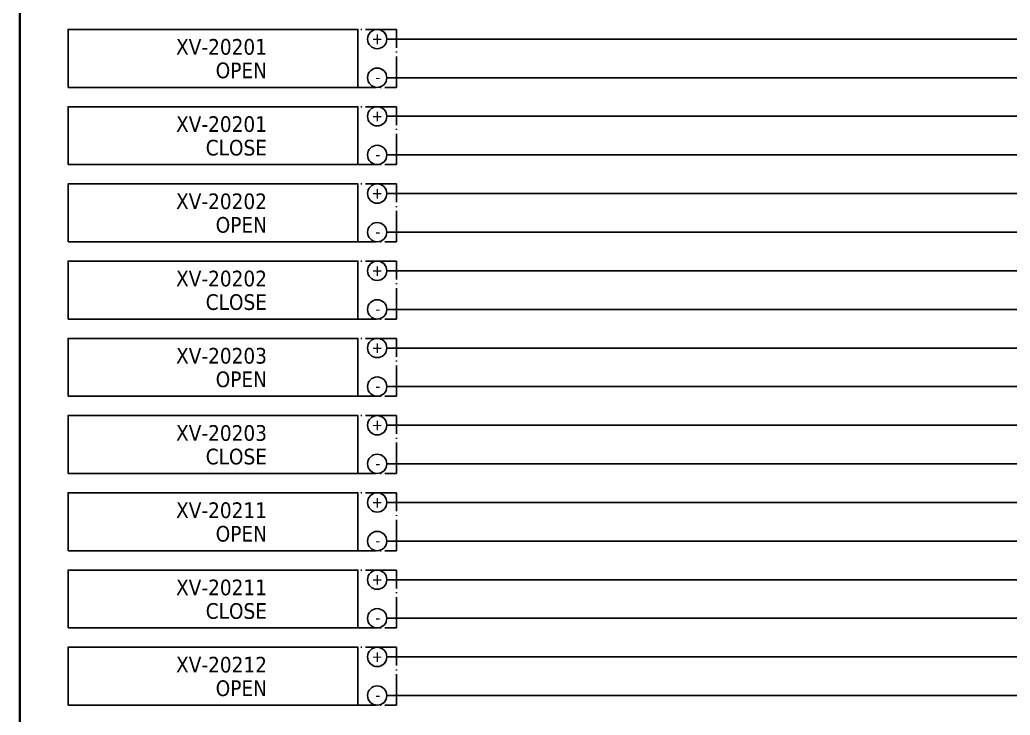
# Model space of a CAD drawing. Header units: millimetres. Extents: x 0 to 1792788, y -13 to 262234.
# Drawn here: x 0 to 102.5, y 151 to 223 of the extents above; entities that cross this region are included whole.
import ezdxf
from ezdxf.enums import TextEntityAlignment as Align

# ---------------------------------------------------------------- set-up
doc = ezdxf.new("R2010")
doc.units = ezdxf.units.MM
doc.linetypes.add('EPL_DASHDOT', pattern=[1, 0.8, -0.1, 0, -0.1])
for name, color, linetype, lineweight in [('EPLAN201', 7, 'Continuous', 35), ('EPLAN302', 5, 'Continuous', 25), ('EPLAN305', 5, 'Continuous', 25), ('EPLAN307', 134, 'EPL_DASHDOT', 25), ('EPLAN311', 7, 'Continuous', 25), ('EPLAN400', 5, 'Continuous', 35), ('EPLAN421', 5, 'Continuous', 35), ('EPLAN440', 73, 'Continuous', 35), ('EPLAN451', 7, 'Continuous', 35), ('EPLAN452', 7, 'Continuous', 35), ('EPLAN453', 7, 'Continuous', 35), ('EPLAN500', 7, 'Continuous', 35), ('EPLAN501', 7, 'Continuous', 35), ('EPLAN502', 7, 'Continuous', 35), ('EPLAN503', 7, 'Continuous', 35), ('EPLAN504', 7, 'Continuous', 35)]:
    doc.layers.add(name, color=color, linetype=linetype, lineweight=lineweight)
doc.styles.add('Tahoma', font='')
doc.styles.get('Tahoma').set_extended_font_data('Tahoma')

# ---------------------------------------------------------------- blocks, each defined once
blk = doc.blocks.new('EPLFRAME')
at = {"layer": 'EPLAN201', "linetype": 'Continuous', "lineweight": 35, "ltscale": 4}
blk.add_lwpolyline([(0, 0), (420, 0), (420, 297), (0, 297)], close=True, dxfattribs=at)
at = {"layer": 'EPLAN451', "color": 7, "style": 'Tahoma'}
for tag, p, height in [('14_10014', (101, 12), 2.26), ('14_10015', (185, 12), 2.26), ('14_10011', (101, 5), 2.26), ('14_10013', (332, 5), 1.63), ('14_10151', (73, 1), 1.63), ('14_10300', (415, 1), 1.63)]:
    blk.add_attdef(tag, p, '', height=height, dxfattribs=at)
blk.add_attdef('4_25020', text='', height=1.63, dxfattribs=at).set_placement((413, 1), align=Align.RIGHT)
at = {"layer": 'EPLAN452', "color": 7, "style": 'Tahoma'}
for tag, p, height in [('4_11041', (1, 17), 2.26), ('4_11071[1]', (1, 13), 1.63), ('4_11074[1]', (21, 13), 1.63), ('4_11070[1]', (41, 13), 1.63), ('4_11024', (73, 13), 1.63), ('4_20132_1001', (374, 13), 1.63), ('4_11011', (231, 12), 2.26), ('4_11030', (301, 12), 2.26), ('4_11071[2]', (1, 9), 1.63), ('4_11074[2]', (21, 9), 1.63), ('4_11070[2]', (41, 9), 1.63), ('4_11022', (73, 9), 1.63), ('4_20134_1001', (374, 9), 1.63), ('4_11071[3]', (1, 5), 1.63), ('4_11074[3]', (21, 5), 1.63), ('4_11070[3]', (41, 5), 1.63), ('4_11080', (73, 5), 1.63), ('4_11059', (301, 5), 1.63)]:
    blk.add_attdef(tag, p, '', height=height, dxfattribs=at)
for tag, height, p in [('4_11040', 2.26, (419, 17)), ('4_11000', 1.63, (419, 5)), ('4_11085', 1.63, (141, 1)), ('4_11086', 1.63, (183, 1))]:
    blk.add_attdef(tag, text='', height=height, dxfattribs=at).set_placement(p, align=Align.RIGHT)
at = {"layer": 'EPLAN453', "color": 7, "style": 'Tahoma'}
for tag, p in [('53_19005_1', (21, 293)), ('53_19005', (63, 293)), ('53_19005_8', (105, 293)), ('53_19005_6', (147, 293)), ('53_19005_7', (189, 293)), ('53_19005_9', (231, 293)), ('53_19005_3', (273, 293)), ('53_19005_2', (315, 293)), ('53_19005_4', (357, 293)), ('53_19005_5', (399, 293))]:
    blk.add_attdef(tag, text='', height=1.35, dxfattribs=at).set_placement(p, align=Align.BOTTOM_CENTER)
blk = doc.blocks.new('EPLSYM_LibrarySPECIAL_Symbol2_Variant0_Placement1')
at = {"layer": 'EPLAN307', "lineweight": 25, "ltscale": 4}
blk.add_lwpolyline([(0, -6), (34, -6), (34, 0), (0, 0)], close=True, dxfattribs=at)
at = {"layer": 'EPLAN400', "color": 5, "style": 'Tahoma'}
blk.add_attdef('88_20010', text='', height=2.2575, dxfattribs=at).set_placement((-1.5, -0.9515), align=Align.TOP_RIGHT)
at = {"layer": 'EPLAN500', "color": 7, "style": 'Tahoma'}
blk.add_attdef('88_20027', text='', height=1.6254, dxfattribs=at).set_placement((-1.5, -4.57508), align=Align.TOP_RIGHT)
at = {"layer": 'EPLAN501', "color": 7, "style": 'Tahoma'}
blk.add_attdef('88_20011', text='', height=1.6254, dxfattribs=at).set_placement((-1.5, -9.97508), align=Align.TOP_RIGHT)
at = {"layer": 'EPLAN502', "color": 7, "style": 'Tahoma'}
blk.add_attdef('88_20025', text='', height=1.6254, dxfattribs=at).set_placement((-1.5, -12.67508), align=Align.TOP_RIGHT)
at = {"layer": 'EPLAN503', "color": 7, "style": 'Tahoma'}
blk.add_attdef('88_20024', text='', height=1.6254, dxfattribs=at).set_placement((-1.5, -15.37508), align=Align.TOP_RIGHT)
at = {"layer": 'EPLAN504', "color": 7, "style": 'Tahoma'}
blk.add_attdef('88_20901[1]', text='', height=1.6254, dxfattribs=at).set_placement((-1.5, -7.27508), align=Align.TOP_RIGHT)
blk = doc.blocks.new('EPLSYM_LibrarySPECIAL_Symbol17_Variant3_Placement1')
at = {"layer": 'EPLAN302', "lineweight": 25, "ltscale": 4}
blk.add_line((4, 0), (1, 0), dxfattribs=at)
blk.add_circle((0, 0), 1, dxfattribs=at)
at = {"layer": 'EPLAN421', "color": 5, "style": 'Tahoma'}
blk.add_attdef('17_20039', text='', height=1.17, dxfattribs=at).set_placement((3, 1), align=Align.BOTTOM_RIGHT)
blk = doc.blocks.new('EPLSYM_LibrarySPECIAL_Symbol0_Variant0_Placement1')
at = {"layer": 'EPLAN305', "lineweight": 25, "ltscale": 4}
blk.add_lwpolyline([(0, -6), (30, -6), (30, 0), (0, 0)], close=True, dxfattribs=at)
at = {"layer": 'EPLAN400', "color": 5, "style": 'Tahoma'}
blk.add_attdef('17_20010', text='', height=2.2575, dxfattribs=at).set_placement((-1.5, -0.9515), align=Align.TOP_RIGHT)
at = {"layer": 'EPLAN440', "color": 73, "style": 'Tahoma'}
blk.add_attdef('17_20300', text='', height=1.6254, dxfattribs=at).set_placement((-1.5, -4.57508), align=Align.TOP_RIGHT)
at = {"layer": 'EPLAN500', "color": 7, "style": 'Tahoma'}
blk.add_attdef('17_20027', text='', height=1.6254, dxfattribs=at).set_placement((-1.5, -7.27508), align=Align.TOP_RIGHT)
at = {"layer": 'EPLAN501', "color": 7, "style": 'Tahoma'}
blk.add_attdef('17_20011', text='', height=1.6254, dxfattribs=at).set_placement((-1.5, -12.83762), align=Align.TOP_RIGHT)
at = {"layer": 'EPLAN502', "color": 7, "style": 'Tahoma'}
blk.add_attdef('17_20025', text='', height=1.6254, dxfattribs=at).set_placement((-1.5, -15.37508), align=Align.TOP_RIGHT)
at = {"layer": 'EPLAN503', "color": 7, "style": 'Tahoma'}
blk.add_attdef('17_20024', text='', height=1.6254, dxfattribs=at).set_placement((-1.5, -18.07508), align=Align.TOP_RIGHT)
at = {"layer": 'EPLAN504', "color": 7, "style": 'Tahoma'}
blk.add_attdef('17_20901[1]', text='', height=1.6254, dxfattribs=at).set_placement((-1.5, -9.97508), align=Align.TOP_RIGHT)
blk = doc.blocks.new('EPLSYM_LibrarySPECIAL_Symbol0_Variant0_Placement1_1')
at = {"layer": 'EPLAN305', "lineweight": 25, "ltscale": 4}
blk.add_lwpolyline([(0, -6), (30, -6), (30, 0), (0, 0)], close=True, dxfattribs=at)
at = {"layer": 'EPLAN400', "color": 5, "style": 'Tahoma'}
blk.add_attdef('17_20010', text='', height=2.2575, dxfattribs=at).set_placement((-1.5, -0.9515), align=Align.TOP_RIGHT)
at = {"layer": 'EPLAN440', "color": 73, "style": 'Tahoma'}
blk.add_attdef('17_20300', text='', height=1.6254, dxfattribs=at).set_placement((-1.5, -4.57508), align=Align.TOP_RIGHT)
at = {"layer": 'EPLAN500', "color": 7, "style": 'Tahoma'}
blk.add_attdef('17_20027', text='', height=1.6254, dxfattribs=at).set_placement((-1.5, -7.27508), align=Align.TOP_RIGHT)
at = {"layer": 'EPLAN501', "color": 7, "style": 'Tahoma'}
blk.add_attdef('17_20011', text='', height=1.6254, dxfattribs=at).set_placement((-1.5, -12.83762), align=Align.TOP_RIGHT)
at = {"layer": 'EPLAN502', "color": 7, "style": 'Tahoma'}
blk.add_attdef('17_20025', text='', height=1.6254, dxfattribs=at).set_placement((-1.5, -15.37508), align=Align.TOP_RIGHT)
at = {"layer": 'EPLAN503', "color": 7, "style": 'Tahoma'}
blk.add_attdef('17_20024', text='', height=1.6254, dxfattribs=at).set_placement((-1.5, -18.07508), align=Align.TOP_RIGHT)
at = {"layer": 'EPLAN504', "color": 7, "style": 'Tahoma'}
blk.add_attdef('17_20901[1]', text='', height=1.6254, dxfattribs=at).set_placement((-1.5, -9.97508), align=Align.TOP_RIGHT)
blk = doc.blocks.new('EPLSYM_LibrarySPECIAL_Symbol2_Variant0_Placement1_1')
at = {"layer": 'EPLAN307', "lineweight": 25, "ltscale": 4}
blk.add_lwpolyline([(0, -6), (34, -6), (34, 0), (0, 0)], close=True, dxfattribs=at)
at = {"layer": 'EPLAN400', "color": 5, "style": 'Tahoma'}
blk.add_attdef('88_20010', text='', height=2.2575, dxfattribs=at).set_placement((-1.5, -0.9515), align=Align.TOP_RIGHT)
at = {"layer": 'EPLAN500', "color": 7, "style": 'Tahoma'}
blk.add_attdef('88_20027', text='', height=1.6254, dxfattribs=at).set_placement((-1.5, -4.57508), align=Align.TOP_RIGHT)
at = {"layer": 'EPLAN501', "color": 7, "style": 'Tahoma'}
blk.add_attdef('88_20011', text='', height=1.6254, dxfattribs=at).set_placement((-1.5, -9.97508), align=Align.TOP_RIGHT)
at = {"layer": 'EPLAN502', "color": 7, "style": 'Tahoma'}
blk.add_attdef('88_20025', text='', height=1.6254, dxfattribs=at).set_placement((-1.5, -12.67508), align=Align.TOP_RIGHT)
at = {"layer": 'EPLAN503', "color": 7, "style": 'Tahoma'}
blk.add_attdef('88_20024', text='', height=1.6254, dxfattribs=at).set_placement((-1.5, -15.37508), align=Align.TOP_RIGHT)
at = {"layer": 'EPLAN504', "color": 7, "style": 'Tahoma'}
blk.add_attdef('88_20901[1]', text='', height=1.6254, dxfattribs=at).set_placement((-1.5, -7.27508), align=Align.TOP_RIGHT)
blk = doc.blocks.new('EPLSYM_LibrarySPECIAL_Symbol0_Variant0_Placement1_14')
at = {"layer": 'EPLAN305', "lineweight": 25, "ltscale": 4}
blk.add_lwpolyline([(0, -6), (30, -6), (30, 0), (0, 0)], close=True, dxfattribs=at)
at = {"layer": 'EPLAN400', "color": 5, "style": 'Tahoma'}
blk.add_attdef('17_20010', text='', height=2.2575, dxfattribs=at).set_placement((-1.5, -0.9515), align=Align.TOP_RIGHT)
at = {"layer": 'EPLAN440', "color": 73, "style": 'Tahoma'}
blk.add_attdef('17_20300', text='', height=1.6254, dxfattribs=at).set_placement((-1.5, -4.57508), align=Align.TOP_RIGHT)
at = {"layer": 'EPLAN500', "color": 7, "style": 'Tahoma'}
blk.add_attdef('17_20027', text='', height=1.6254, dxfattribs=at).set_placement((-1.5, -7.27508), align=Align.TOP_RIGHT)
at = {"layer": 'EPLAN501', "color": 7, "style": 'Tahoma'}
blk.add_attdef('17_20011', text='', height=1.6254, dxfattribs=at).set_placement((-1.5, -12.83762), align=Align.TOP_RIGHT)
at = {"layer": 'EPLAN502', "color": 7, "style": 'Tahoma'}
blk.add_attdef('17_20025', text='', height=1.6254, dxfattribs=at).set_placement((-1.5, -15.37508), align=Align.TOP_RIGHT)
at = {"layer": 'EPLAN503', "color": 7, "style": 'Tahoma'}
blk.add_attdef('17_20024', text='', height=1.6254, dxfattribs=at).set_placement((-1.5, -18.07508), align=Align.TOP_RIGHT)
at = {"layer": 'EPLAN504', "color": 7, "style": 'Tahoma'}
blk.add_attdef('17_20901[1]', text='', height=1.6254, dxfattribs=at).set_placement((-1.5, -9.97508), align=Align.TOP_RIGHT)
blk = doc.blocks.new('EPLSYM_LibrarySPECIAL_Symbol2_Variant0_Placement1_14')
at = {"layer": 'EPLAN307', "lineweight": 25, "ltscale": 4}
blk.add_lwpolyline([(0, -6), (34, -6), (34, 0), (0, 0)], close=True, dxfattribs=at)
at = {"layer": 'EPLAN400', "color": 5, "style": 'Tahoma'}
blk.add_attdef('88_20010', text='', height=2.2575, dxfattribs=at).set_placement((-1.5, -0.9515), align=Align.TOP_RIGHT)
at = {"layer": 'EPLAN500', "color": 7, "style": 'Tahoma'}
blk.add_attdef('88_20027', text='', height=1.6254, dxfattribs=at).set_placement((-1.5, -4.57508), align=Align.TOP_RIGHT)
at = {"layer": 'EPLAN501', "color": 7, "style": 'Tahoma'}
blk.add_attdef('88_20011', text='', height=1.6254, dxfattribs=at).set_placement((-1.5, -9.97508), align=Align.TOP_RIGHT)
at = {"layer": 'EPLAN502', "color": 7, "style": 'Tahoma'}
blk.add_attdef('88_20025', text='', height=1.6254, dxfattribs=at).set_placement((-1.5, -12.67508), align=Align.TOP_RIGHT)
at = {"layer": 'EPLAN503', "color": 7, "style": 'Tahoma'}
blk.add_attdef('88_20024', text='', height=1.6254, dxfattribs=at).set_placement((-1.5, -15.37508), align=Align.TOP_RIGHT)
at = {"layer": 'EPLAN504', "color": 7, "style": 'Tahoma'}
blk.add_attdef('88_20901[1]', text='', height=1.6254, dxfattribs=at).set_placement((-1.5, -7.27508), align=Align.TOP_RIGHT)
blk = doc.blocks.new('EPLSYM_LibrarySPECIAL_Symbol0_Variant0_Placement1_15')
at = {"layer": 'EPLAN305', "lineweight": 25, "ltscale": 4}
blk.add_lwpolyline([(0, -6), (30, -6), (30, 0), (0, 0)], close=True, dxfattribs=at)
at = {"layer": 'EPLAN400', "color": 5, "style": 'Tahoma'}
blk.add_attdef('17_20010', text='', height=2.2575, dxfattribs=at).set_placement((-1.5, -0.9515), align=Align.TOP_RIGHT)
at = {"layer": 'EPLAN440', "color": 73, "style": 'Tahoma'}
blk.add_attdef('17_20300', text='', height=1.6254, dxfattribs=at).set_placement((-1.5, -4.57508), align=Align.TOP_RIGHT)
at = {"layer": 'EPLAN500', "color": 7, "style": 'Tahoma'}
blk.add_attdef('17_20027', text='', height=1.6254, dxfattribs=at).set_placement((-1.5, -7.27508), align=Align.TOP_RIGHT)
at = {"layer": 'EPLAN501', "color": 7, "style": 'Tahoma'}
blk.add_attdef('17_20011', text='', height=1.6254, dxfattribs=at).set_placement((-1.5, -12.83762), align=Align.TOP_RIGHT)
at = {"layer": 'EPLAN502', "color": 7, "style": 'Tahoma'}
blk.add_attdef('17_20025', text='', height=1.6254, dxfattribs=at).set_placement((-1.5, -15.37508), align=Align.TOP_RIGHT)
at = {"layer": 'EPLAN503', "color": 7, "style": 'Tahoma'}
blk.add_attdef('17_20024', text='', height=1.6254, dxfattribs=at).set_placement((-1.5, -18.07508), align=Align.TOP_RIGHT)
at = {"layer": 'EPLAN504', "color": 7, "style": 'Tahoma'}
blk.add_attdef('17_20901[1]', text='', height=1.6254, dxfattribs=at).set_placement((-1.5, -9.97508), align=Align.TOP_RIGHT)
blk = doc.blocks.new('EPLSYM_LibrarySPECIAL_Symbol2_Variant0_Placement1_15')
at = {"layer": 'EPLAN307', "lineweight": 25, "ltscale": 4}
blk.add_lwpolyline([(0, -6), (34, -6), (34, 0), (0, 0)], close=True, dxfattribs=at)
at = {"layer": 'EPLAN400', "color": 5, "style": 'Tahoma'}
blk.add_attdef('88_20010', text='', height=2.2575, dxfattribs=at).set_placement((-1.5, -0.9515), align=Align.TOP_RIGHT)
at = {"layer": 'EPLAN500', "color": 7, "style": 'Tahoma'}
blk.add_attdef('88_20027', text='', height=1.6254, dxfattribs=at).set_placement((-1.5, -4.57508), align=Align.TOP_RIGHT)
at = {"layer": 'EPLAN501', "color": 7, "style": 'Tahoma'}
blk.add_attdef('88_20011', text='', height=1.6254, dxfattribs=at).set_placement((-1.5, -9.97508), align=Align.TOP_RIGHT)
at = {"layer": 'EPLAN502', "color": 7, "style": 'Tahoma'}
blk.add_attdef('88_20025', text='', height=1.6254, dxfattribs=at).set_placement((-1.5, -12.67508), align=Align.TOP_RIGHT)
at = {"layer": 'EPLAN503', "color": 7, "style": 'Tahoma'}
blk.add_attdef('88_20024', text='', height=1.6254, dxfattribs=at).set_placement((-1.5, -15.37508), align=Align.TOP_RIGHT)
at = {"layer": 'EPLAN504', "color": 7, "style": 'Tahoma'}
blk.add_attdef('88_20901[1]', text='', height=1.6254, dxfattribs=at).set_placement((-1.5, -7.27508), align=Align.TOP_RIGHT)
blk = doc.blocks.new('EPLSYM_LibrarySPECIAL_Symbol0_Variant0_Placement1_16')
at = {"layer": 'EPLAN305', "lineweight": 25, "ltscale": 4}
blk.add_lwpolyline([(0, -6), (30, -6), (30, 0), (0, 0)], close=True, dxfattribs=at)
at = {"layer": 'EPLAN400', "color": 5, "style": 'Tahoma'}
blk.add_attdef('17_20010', text='', height=2.2575, dxfattribs=at).set_placement((-1.5, -0.9515), align=Align.TOP_RIGHT)
at = {"layer": 'EPLAN440', "color": 73, "style": 'Tahoma'}
blk.add_attdef('17_20300', text='', height=1.6254, dxfattribs=at).set_placement((-1.5, -4.57508), align=Align.TOP_RIGHT)
at = {"layer": 'EPLAN500', "color": 7, "style": 'Tahoma'}
blk.add_attdef('17_20027', text='', height=1.6254, dxfattribs=at).set_placement((-1.5, -7.27508), align=Align.TOP_RIGHT)
at = {"layer": 'EPLAN501', "color": 7, "style": 'Tahoma'}
blk.add_attdef('17_20011', text='', height=1.6254, dxfattribs=at).set_placement((-1.5, -12.83762), align=Align.TOP_RIGHT)
at = {"layer": 'EPLAN502', "color": 7, "style": 'Tahoma'}
blk.add_attdef('17_20025', text='', height=1.6254, dxfattribs=at).set_placement((-1.5, -15.37508), align=Align.TOP_RIGHT)
at = {"layer": 'EPLAN503', "color": 7, "style": 'Tahoma'}
blk.add_attdef('17_20024', text='', height=1.6254, dxfattribs=at).set_placement((-1.5, -18.07508), align=Align.TOP_RIGHT)
at = {"layer": 'EPLAN504', "color": 7, "style": 'Tahoma'}
blk.add_attdef('17_20901[1]', text='', height=1.6254, dxfattribs=at).set_placement((-1.5, -9.97508), align=Align.TOP_RIGHT)
blk = doc.blocks.new('EPLSYM_LibrarySPECIAL_Symbol2_Variant0_Placement1_16')
at = {"layer": 'EPLAN307', "lineweight": 25, "ltscale": 4}
blk.add_lwpolyline([(0, -6), (34, -6), (34, 0), (0, 0)], close=True, dxfattribs=at)
at = {"layer": 'EPLAN400', "color": 5, "style": 'Tahoma'}
blk.add_attdef('88_20010', text='', height=2.2575, dxfattribs=at).set_placement((-1.5, -0.9515), align=Align.TOP_RIGHT)
at = {"layer": 'EPLAN500', "color": 7, "style": 'Tahoma'}
blk.add_attdef('88_20027', text='', height=1.6254, dxfattribs=at).set_placement((-1.5, -4.57508), align=Align.TOP_RIGHT)
at = {"layer": 'EPLAN501', "color": 7, "style": 'Tahoma'}
blk.add_attdef('88_20011', text='', height=1.6254, dxfattribs=at).set_placement((-1.5, -9.97508), align=Align.TOP_RIGHT)
at = {"layer": 'EPLAN502', "color": 7, "style": 'Tahoma'}
blk.add_attdef('88_20025', text='', height=1.6254, dxfattribs=at).set_placement((-1.5, -12.67508), align=Align.TOP_RIGHT)
at = {"layer": 'EPLAN503', "color": 7, "style": 'Tahoma'}
blk.add_attdef('88_20024', text='', height=1.6254, dxfattribs=at).set_placement((-1.5, -15.37508), align=Align.TOP_RIGHT)
at = {"layer": 'EPLAN504', "color": 7, "style": 'Tahoma'}
blk.add_attdef('88_20901[1]', text='', height=1.6254, dxfattribs=at).set_placement((-1.5, -7.27508), align=Align.TOP_RIGHT)
blk = doc.blocks.new('EPLSYM_LibrarySPECIAL_Symbol0_Variant0_Placement1_17')
at = {"layer": 'EPLAN305', "lineweight": 25, "ltscale": 4}
blk.add_lwpolyline([(0, -6), (30, -6), (30, 0), (0, 0)], close=True, dxfattribs=at)
at = {"layer": 'EPLAN400', "color": 5, "style": 'Tahoma'}
blk.add_attdef('17_20010', text='', height=2.2575, dxfattribs=at).set_placement((-1.5, -0.9515), align=Align.TOP_RIGHT)
at = {"layer": 'EPLAN440', "color": 73, "style": 'Tahoma'}
blk.add_attdef('17_20300', text='', height=1.6254, dxfattribs=at).set_placement((-1.5, -4.57508), align=Align.TOP_RIGHT)
at = {"layer": 'EPLAN500', "color": 7, "style": 'Tahoma'}
blk.add_attdef('17_20027', text='', height=1.6254, dxfattribs=at).set_placement((-1.5, -7.27508), align=Align.TOP_RIGHT)
at = {"layer": 'EPLAN501', "color": 7, "style": 'Tahoma'}
blk.add_attdef('17_20011', text='', height=1.6254, dxfattribs=at).set_placement((-1.5, -12.83762), align=Align.TOP_RIGHT)
at = {"layer": 'EPLAN502', "color": 7, "style": 'Tahoma'}
blk.add_attdef('17_20025', text='', height=1.6254, dxfattribs=at).set_placement((-1.5, -15.37508), align=Align.TOP_RIGHT)
at = {"layer": 'EPLAN503', "color": 7, "style": 'Tahoma'}
blk.add_attdef('17_20024', text='', height=1.6254, dxfattribs=at).set_placement((-1.5, -18.07508), align=Align.TOP_RIGHT)
at = {"layer": 'EPLAN504', "color": 7, "style": 'Tahoma'}
blk.add_attdef('17_20901[1]', text='', height=1.6254, dxfattribs=at).set_placement((-1.5, -9.97508), align=Align.TOP_RIGHT)
blk = doc.blocks.new('EPLSYM_LibrarySPECIAL_Symbol2_Variant0_Placement1_17')
at = {"layer": 'EPLAN307', "lineweight": 25, "ltscale": 4}
blk.add_lwpolyline([(0, -6), (34, -6), (34, 0), (0, 0)], close=True, dxfattribs=at)
at = {"layer": 'EPLAN400', "color": 5, "style": 'Tahoma'}
blk.add_attdef('88_20010', text='', height=2.2575, dxfattribs=at).set_placement((-1.5, -0.9515), align=Align.TOP_RIGHT)
at = {"layer": 'EPLAN500', "color": 7, "style": 'Tahoma'}
blk.add_attdef('88_20027', text='', height=1.6254, dxfattribs=at).set_placement((-1.5, -4.57508), align=Align.TOP_RIGHT)
at = {"layer": 'EPLAN501', "color": 7, "style": 'Tahoma'}
blk.add_attdef('88_20011', text='', height=1.6254, dxfattribs=at).set_placement((-1.5, -9.97508), align=Align.TOP_RIGHT)
at = {"layer": 'EPLAN502', "color": 7, "style": 'Tahoma'}
blk.add_attdef('88_20025', text='', height=1.6254, dxfattribs=at).set_placement((-1.5, -12.67508), align=Align.TOP_RIGHT)
at = {"layer": 'EPLAN503', "color": 7, "style": 'Tahoma'}
blk.add_attdef('88_20024', text='', height=1.6254, dxfattribs=at).set_placement((-1.5, -15.37508), align=Align.TOP_RIGHT)
at = {"layer": 'EPLAN504', "color": 7, "style": 'Tahoma'}
blk.add_attdef('88_20901[1]', text='', height=1.6254, dxfattribs=at).set_placement((-1.5, -7.27508), align=Align.TOP_RIGHT)
blk = doc.blocks.new('EPLSYM_LibrarySPECIAL_Symbol0_Variant0_Placement1_18')
at = {"layer": 'EPLAN305', "lineweight": 25, "ltscale": 4}
blk.add_lwpolyline([(0, -6), (30, -6), (30, 0), (0, 0)], close=True, dxfattribs=at)
at = {"layer": 'EPLAN400', "color": 5, "style": 'Tahoma'}
blk.add_attdef('17_20010', text='', height=2.2575, dxfattribs=at).set_placement((-1.5, -0.9515), align=Align.TOP_RIGHT)
at = {"layer": 'EPLAN440', "color": 73, "style": 'Tahoma'}
blk.add_attdef('17_20300', text='', height=1.6254, dxfattribs=at).set_placement((-1.5, -4.57508), align=Align.TOP_RIGHT)
at = {"layer": 'EPLAN500', "color": 7, "style": 'Tahoma'}
blk.add_attdef('17_20027', text='', height=1.6254, dxfattribs=at).set_placement((-1.5, -7.27508), align=Align.TOP_RIGHT)
at = {"layer": 'EPLAN501', "color": 7, "style": 'Tahoma'}
blk.add_attdef('17_20011', text='', height=1.6254, dxfattribs=at).set_placement((-1.5, -12.83762), align=Align.TOP_RIGHT)
at = {"layer": 'EPLAN502', "color": 7, "style": 'Tahoma'}
blk.add_attdef('17_20025', text='', height=1.6254, dxfattribs=at).set_placement((-1.5, -15.37508), align=Align.TOP_RIGHT)
at = {"layer": 'EPLAN503', "color": 7, "style": 'Tahoma'}
blk.add_attdef('17_20024', text='', height=1.6254, dxfattribs=at).set_placement((-1.5, -18.07508), align=Align.TOP_RIGHT)
at = {"layer": 'EPLAN504', "color": 7, "style": 'Tahoma'}
blk.add_attdef('17_20901[1]', text='', height=1.6254, dxfattribs=at).set_placement((-1.5, -9.97508), align=Align.TOP_RIGHT)
blk = doc.blocks.new('EPLSYM_LibrarySPECIAL_Symbol2_Variant0_Placement1_18')
at = {"layer": 'EPLAN307', "lineweight": 25, "ltscale": 4}
blk.add_lwpolyline([(0, -6), (34, -6), (34, 0), (0, 0)], close=True, dxfattribs=at)
at = {"layer": 'EPLAN400', "color": 5, "style": 'Tahoma'}
blk.add_attdef('88_20010', text='', height=2.2575, dxfattribs=at).set_placement((-1.5, -0.9515), align=Align.TOP_RIGHT)
at = {"layer": 'EPLAN500', "color": 7, "style": 'Tahoma'}
blk.add_attdef('88_20027', text='', height=1.6254, dxfattribs=at).set_placement((-1.5, -4.57508), align=Align.TOP_RIGHT)
at = {"layer": 'EPLAN501', "color": 7, "style": 'Tahoma'}
blk.add_attdef('88_20011', text='', height=1.6254, dxfattribs=at).set_placement((-1.5, -9.97508), align=Align.TOP_RIGHT)
at = {"layer": 'EPLAN502', "color": 7, "style": 'Tahoma'}
blk.add_attdef('88_20025', text='', height=1.6254, dxfattribs=at).set_placement((-1.5, -12.67508), align=Align.TOP_RIGHT)
at = {"layer": 'EPLAN503', "color": 7, "style": 'Tahoma'}
blk.add_attdef('88_20024', text='', height=1.6254, dxfattribs=at).set_placement((-1.5, -15.37508), align=Align.TOP_RIGHT)
at = {"layer": 'EPLAN504', "color": 7, "style": 'Tahoma'}
blk.add_attdef('88_20901[1]', text='', height=1.6254, dxfattribs=at).set_placement((-1.5, -7.27508), align=Align.TOP_RIGHT)
blk = doc.blocks.new('EPLSYM_LibrarySPECIAL_Symbol0_Variant0_Placement1_19')
at = {"layer": 'EPLAN305', "lineweight": 25, "ltscale": 4}
blk.add_lwpolyline([(0, -6), (30, -6), (30, 0), (0, 0)], close=True, dxfattribs=at)
at = {"layer": 'EPLAN400', "color": 5, "style": 'Tahoma'}
blk.add_attdef('17_20010', text='', height=2.2575, dxfattribs=at).set_placement((-1.5, -0.9515), align=Align.TOP_RIGHT)
at = {"layer": 'EPLAN440', "color": 73, "style": 'Tahoma'}
blk.add_attdef('17_20300', text='', height=1.6254, dxfattribs=at).set_placement((-1.5, -4.57508), align=Align.TOP_RIGHT)
at = {"layer": 'EPLAN500', "color": 7, "style": 'Tahoma'}
blk.add_attdef('17_20027', text='', height=1.6254, dxfattribs=at).set_placement((-1.5, -7.27508), align=Align.TOP_RIGHT)
at = {"layer": 'EPLAN501', "color": 7, "style": 'Tahoma'}
blk.add_attdef('17_20011', text='', height=1.6254, dxfattribs=at).set_placement((-1.5, -12.83762), align=Align.TOP_RIGHT)
at = {"layer": 'EPLAN502', "color": 7, "style": 'Tahoma'}
blk.add_attdef('17_20025', text='', height=1.6254, dxfattribs=at).set_placement((-1.5, -15.37508), align=Align.TOP_RIGHT)
at = {"layer": 'EPLAN503', "color": 7, "style": 'Tahoma'}
blk.add_attdef('17_20024', text='', height=1.6254, dxfattribs=at).set_placement((-1.5, -18.07508), align=Align.TOP_RIGHT)
at = {"layer": 'EPLAN504', "color": 7, "style": 'Tahoma'}
blk.add_attdef('17_20901[1]', text='', height=1.6254, dxfattribs=at).set_placement((-1.5, -9.97508), align=Align.TOP_RIGHT)
blk = doc.blocks.new('EPLSYM_LibrarySPECIAL_Symbol2_Variant0_Placement1_19')
at = {"layer": 'EPLAN307', "lineweight": 25, "ltscale": 4}
blk.add_lwpolyline([(0, -6), (34, -6), (34, 0), (0, 0)], close=True, dxfattribs=at)
at = {"layer": 'EPLAN400', "color": 5, "style": 'Tahoma'}
blk.add_attdef('88_20010', text='', height=2.2575, dxfattribs=at).set_placement((-1.5, -0.9515), align=Align.TOP_RIGHT)
at = {"layer": 'EPLAN500', "color": 7, "style": 'Tahoma'}
blk.add_attdef('88_20027', text='', height=1.6254, dxfattribs=at).set_placement((-1.5, -4.57508), align=Align.TOP_RIGHT)
at = {"layer": 'EPLAN501', "color": 7, "style": 'Tahoma'}
blk.add_attdef('88_20011', text='', height=1.6254, dxfattribs=at).set_placement((-1.5, -9.97508), align=Align.TOP_RIGHT)
at = {"layer": 'EPLAN502', "color": 7, "style": 'Tahoma'}
blk.add_attdef('88_20025', text='', height=1.6254, dxfattribs=at).set_placement((-1.5, -12.67508), align=Align.TOP_RIGHT)
at = {"layer": 'EPLAN503', "color": 7, "style": 'Tahoma'}
blk.add_attdef('88_20024', text='', height=1.6254, dxfattribs=at).set_placement((-1.5, -15.37508), align=Align.TOP_RIGHT)
at = {"layer": 'EPLAN504', "color": 7, "style": 'Tahoma'}
blk.add_attdef('88_20901[1]', text='', height=1.6254, dxfattribs=at).set_placement((-1.5, -7.27508), align=Align.TOP_RIGHT)
blk = doc.blocks.new('EPLSYM_LibrarySPECIAL_Symbol0_Variant0_Placement1_20')
at = {"layer": 'EPLAN305', "lineweight": 25, "ltscale": 4}
blk.add_lwpolyline([(0, -6), (30, -6), (30, 0), (0, 0)], close=True, dxfattribs=at)
at = {"layer": 'EPLAN400', "color": 5, "style": 'Tahoma'}
blk.add_attdef('17_20010', text='', height=2.2575, dxfattribs=at).set_placement((-1.5, -0.9515), align=Align.TOP_RIGHT)
at = {"layer": 'EPLAN440', "color": 73, "style": 'Tahoma'}
blk.add_attdef('17_20300', text='', height=1.6254, dxfattribs=at).set_placement((-1.5, -4.57508), align=Align.TOP_RIGHT)
at = {"layer": 'EPLAN500', "color": 7, "style": 'Tahoma'}
blk.add_attdef('17_20027', text='', height=1.6254, dxfattribs=at).set_placement((-1.5, -7.27508), align=Align.TOP_RIGHT)
at = {"layer": 'EPLAN501', "color": 7, "style": 'Tahoma'}
blk.add_attdef('17_20011', text='', height=1.6254, dxfattribs=at).set_placement((-1.5, -12.83762), align=Align.TOP_RIGHT)
at = {"layer": 'EPLAN502', "color": 7, "style": 'Tahoma'}
blk.add_attdef('17_20025', text='', height=1.6254, dxfattribs=at).set_placement((-1.5, -15.37508), align=Align.TOP_RIGHT)
at = {"layer": 'EPLAN503', "color": 7, "style": 'Tahoma'}
blk.add_attdef('17_20024', text='', height=1.6254, dxfattribs=at).set_placement((-1.5, -18.07508), align=Align.TOP_RIGHT)
at = {"layer": 'EPLAN504', "color": 7, "style": 'Tahoma'}
blk.add_attdef('17_20901[1]', text='', height=1.6254, dxfattribs=at).set_placement((-1.5, -9.97508), align=Align.TOP_RIGHT)
blk = doc.blocks.new('EPLSYM_LibrarySPECIAL_Symbol2_Variant0_Placement1_20')
at = {"layer": 'EPLAN307', "lineweight": 25, "ltscale": 4}
blk.add_lwpolyline([(0, -6), (34, -6), (34, 0), (0, 0)], close=True, dxfattribs=at)
at = {"layer": 'EPLAN400', "color": 5, "style": 'Tahoma'}
blk.add_attdef('88_20010', text='', height=2.2575, dxfattribs=at).set_placement((-1.5, -0.9515), align=Align.TOP_RIGHT)
at = {"layer": 'EPLAN500', "color": 7, "style": 'Tahoma'}
blk.add_attdef('88_20027', text='', height=1.6254, dxfattribs=at).set_placement((-1.5, -4.57508), align=Align.TOP_RIGHT)
at = {"layer": 'EPLAN501', "color": 7, "style": 'Tahoma'}
blk.add_attdef('88_20011', text='', height=1.6254, dxfattribs=at).set_placement((-1.5, -9.97508), align=Align.TOP_RIGHT)
at = {"layer": 'EPLAN502', "color": 7, "style": 'Tahoma'}
blk.add_attdef('88_20025', text='', height=1.6254, dxfattribs=at).set_placement((-1.5, -12.67508), align=Align.TOP_RIGHT)
at = {"layer": 'EPLAN503', "color": 7, "style": 'Tahoma'}
blk.add_attdef('88_20024', text='', height=1.6254, dxfattribs=at).set_placement((-1.5, -15.37508), align=Align.TOP_RIGHT)
at = {"layer": 'EPLAN504', "color": 7, "style": 'Tahoma'}
blk.add_attdef('88_20901[1]', text='', height=1.6254, dxfattribs=at).set_placement((-1.5, -7.27508), align=Align.TOP_RIGHT)

msp = doc.modelspace()

# ---------------------------------------------------------------- linework, layer by layer
at = {"layer": 'EPLAN311', "ltscale": 4}
for p, q in [((188, 221), (39, 221)), ((188, 217), (39, 217)), ((188, 213), (39, 213)), ((188, 209), (39, 209)), ((188, 205), (39, 205)), ((188, 201), (39, 201)), ((188, 197), (39, 197)), ((188, 193), (39, 193)), ((188, 189), (39, 189)), ((188, 185), (39, 185)), ((188, 181), (39, 181)), ((188, 177), (39, 177)), ((188, 173), (39, 173)), ((188, 169), (39, 169)), ((188, 165), (39, 165)), ((188, 161), (39, 161)), ((188, 157), (39, 157)), ((188, 153), (39, 153))]:
    msp.add_line(p, q, dxfattribs=at)

# ---------------------------------------------------------------- block references
for name, p in [('EPLFRAME', (0, 0)), ('EPLSYM_LibrarySPECIAL_Symbol2_Variant0_Placement1_14', (5, 222)), ('EPLSYM_LibrarySPECIAL_Symbol2_Variant0_Placement1_15', (5, 214)), ('EPLSYM_LibrarySPECIAL_Symbol2_Variant0_Placement1_16', (5, 206)), ('EPLSYM_LibrarySPECIAL_Symbol2_Variant0_Placement1_17', (5, 198)), ('EPLSYM_LibrarySPECIAL_Symbol2_Variant0_Placement1_18', (5, 190)), ('EPLSYM_LibrarySPECIAL_Symbol2_Variant0_Placement1_19', (5, 182)), ('EPLSYM_LibrarySPECIAL_Symbol2_Variant0_Placement1_20', (5, 174)), ('EPLSYM_LibrarySPECIAL_Symbol2_Variant0_Placement1', (5, 166)), ('EPLSYM_LibrarySPECIAL_Symbol2_Variant0_Placement1_1', (5, 158))]:
    msp.add_blockref(name, p)
ref = msp.add_blockref('EPLSYM_LibrarySPECIAL_Symbol0_Variant0_Placement1_14', (5, 222))
ref.add_attrib('17_20011', 'XV-20201', dxfattribs={"layer": 'EPLAN501', "color": 7, "height": 1.625, "style": 'Tahoma'}).set_placement((25.59, 221.01), align=Align.TOP_RIGHT)
ref.add_attrib('17_20011/1', 'OPEN', dxfattribs={"layer": 'EPLAN501', "color": 7, "height": 1.625, "style": 'Tahoma'}).set_placement((25.59, 218.57), align=Align.TOP_RIGHT)
ref = msp.add_blockref('EPLSYM_LibrarySPECIAL_Symbol17_Variant3_Placement1', (37, 221))
ref.add_attrib('17_20039', '+', dxfattribs={"layer": 'EPLAN421', "color": 5, "height": 1.17, "style": 'Tahoma'}).set_placement((37.59, 220.12), align=Align.BOTTOM_RIGHT)
ref = msp.add_blockref('EPLSYM_LibrarySPECIAL_Symbol17_Variant3_Placement1', (37, 217))
ref.add_attrib('17_20039', '-', dxfattribs={"layer": 'EPLAN421', "color": 5, "height": 1.17, "style": 'Tahoma'}).set_placement((37.32, 216.13), align=Align.BOTTOM_RIGHT)
ref = msp.add_blockref('EPLSYM_LibrarySPECIAL_Symbol0_Variant0_Placement1_15', (5, 214))
ref.add_attrib('17_20011', 'XV-20201', dxfattribs={"layer": 'EPLAN501', "color": 7, "height": 1.625, "style": 'Tahoma'}).set_placement((25.59, 213.01), align=Align.TOP_RIGHT)
ref.add_attrib('17_20011/1', 'CLOSE', dxfattribs={"layer": 'EPLAN501', "color": 7, "height": 1.625, "style": 'Tahoma'}).set_placement((25.59, 210.57), align=Align.TOP_RIGHT)
ref = msp.add_blockref('EPLSYM_LibrarySPECIAL_Symbol17_Variant3_Placement1', (37, 213))
ref.add_attrib('17_20039', '+', dxfattribs={"layer": 'EPLAN421', "color": 5, "height": 1.17, "style": 'Tahoma'}).set_placement((37.59, 212.12), align=Align.BOTTOM_RIGHT)
ref = msp.add_blockref('EPLSYM_LibrarySPECIAL_Symbol17_Variant3_Placement1', (37, 209))
ref.add_attrib('17_20039', '-', dxfattribs={"layer": 'EPLAN421', "color": 5, "height": 1.17, "style": 'Tahoma'}).set_placement((37.32, 208.13), align=Align.BOTTOM_RIGHT)
ref = msp.add_blockref('EPLSYM_LibrarySPECIAL_Symbol0_Variant0_Placement1_16', (5, 206))
ref.add_attrib('17_20011', 'XV-20202', dxfattribs={"layer": 'EPLAN501', "color": 7, "height": 1.625, "style": 'Tahoma'}).set_placement((25.59, 205.01), align=Align.TOP_RIGHT)
ref.add_attrib('17_20011/1', 'OPEN', dxfattribs={"layer": 'EPLAN501', "color": 7, "height": 1.625, "style": 'Tahoma'}).set_placement((25.59, 202.57), align=Align.TOP_RIGHT)
ref = msp.add_blockref('EPLSYM_LibrarySPECIAL_Symbol17_Variant3_Placement1', (37, 205))
ref.add_attrib('17_20039', '+', dxfattribs={"layer": 'EPLAN421', "color": 5, "height": 1.17, "style": 'Tahoma'}).set_placement((37.59, 204.12), align=Align.BOTTOM_RIGHT)
ref = msp.add_blockref('EPLSYM_LibrarySPECIAL_Symbol17_Variant3_Placement1', (37, 201))
ref.add_attrib('17_20039', '-', dxfattribs={"layer": 'EPLAN421', "color": 5, "height": 1.17, "style": 'Tahoma'}).set_placement((37.32, 200.13), align=Align.BOTTOM_RIGHT)
ref = msp.add_blockref('EPLSYM_LibrarySPECIAL_Symbol0_Variant0_Placement1_17', (5, 198))
ref.add_attrib('17_20011', 'XV-20202', dxfattribs={"layer": 'EPLAN501', "color": 7, "height": 1.625, "style": 'Tahoma'}).set_placement((25.59, 197.01), align=Align.TOP_RIGHT)
ref.add_attrib('17_20011/1', 'CLOSE', dxfattribs={"layer": 'EPLAN501', "color": 7, "height": 1.625, "style": 'Tahoma'}).set_placement((25.59, 194.57), align=Align.TOP_RIGHT)
ref = msp.add_blockref('EPLSYM_LibrarySPECIAL_Symbol17_Variant3_Placement1', (37, 197))
ref.add_attrib('17_20039', '+', dxfattribs={"layer": 'EPLAN421', "color": 5, "height": 1.17, "style": 'Tahoma'}).set_placement((37.59, 196.12), align=Align.BOTTOM_RIGHT)
ref = msp.add_blockref('EPLSYM_LibrarySPECIAL_Symbol17_Variant3_Placement1', (37, 193))
ref.add_attrib('17_20039', '-', dxfattribs={"layer": 'EPLAN421', "color": 5, "height": 1.17, "style": 'Tahoma'}).set_placement((37.32, 192.13), align=Align.BOTTOM_RIGHT)
ref = msp.add_blockref('EPLSYM_LibrarySPECIAL_Symbol0_Variant0_Placement1_18', (5, 190))
ref.add_attrib('17_20011', 'XV-20203', dxfattribs={"layer": 'EPLAN501', "color": 7, "height": 1.625, "style": 'Tahoma'}).set_placement((25.59, 189.01), align=Align.TOP_RIGHT)
ref.add_attrib('17_20011/1', 'OPEN', dxfattribs={"layer": 'EPLAN501', "color": 7, "height": 1.625, "style": 'Tahoma'}).set_placement((25.59, 186.57), align=Align.TOP_RIGHT)
ref = msp.add_blockref('EPLSYM_LibrarySPECIAL_Symbol17_Variant3_Placement1', (37, 189))
ref.add_attrib('17_20039', '+', dxfattribs={"layer": 'EPLAN421', "color": 5, "height": 1.17, "style": 'Tahoma'}).set_placement((37.59, 188.12), align=Align.BOTTOM_RIGHT)
ref = msp.add_blockref('EPLSYM_LibrarySPECIAL_Symbol17_Variant3_Placement1', (37, 185))
ref.add_attrib('17_20039', '-', dxfattribs={"layer": 'EPLAN421', "color": 5, "height": 1.17, "style": 'Tahoma'}).set_placement((37.32, 184.13), align=Align.BOTTOM_RIGHT)
ref = msp.add_blockref('EPLSYM_LibrarySPECIAL_Symbol0_Variant0_Placement1_19', (5, 182))
ref.add_attrib('17_20011', 'XV-20203', dxfattribs={"layer": 'EPLAN501', "color": 7, "height": 1.625, "style": 'Tahoma'}).set_placement((25.59, 181.01), align=Align.TOP_RIGHT)
ref.add_attrib('17_20011/1', 'CLOSE', dxfattribs={"layer": 'EPLAN501', "color": 7, "height": 1.625, "style": 'Tahoma'}).set_placement((25.59, 178.57), align=Align.TOP_RIGHT)
ref = msp.add_blockref('EPLSYM_LibrarySPECIAL_Symbol17_Variant3_Placement1', (37, 181))
ref.add_attrib('17_20039', '+', dxfattribs={"layer": 'EPLAN421', "color": 5, "height": 1.17, "style": 'Tahoma'}).set_placement((37.59, 180.12), align=Align.BOTTOM_RIGHT)
ref = msp.add_blockref('EPLSYM_LibrarySPECIAL_Symbol17_Variant3_Placement1', (37, 177))
ref.add_attrib('17_20039', '-', dxfattribs={"layer": 'EPLAN421', "color": 5, "height": 1.17, "style": 'Tahoma'}).set_placement((37.32, 176.13), align=Align.BOTTOM_RIGHT)
ref = msp.add_blockref('EPLSYM_LibrarySPECIAL_Symbol0_Variant0_Placement1_20', (5, 174))
ref.add_attrib('17_20011', 'XV-20211', dxfattribs={"layer": 'EPLAN501', "color": 7, "height": 1.625, "style": 'Tahoma'}).set_placement((25.59, 173.01), align=Align.TOP_RIGHT)
ref.add_attrib('17_20011/1', 'OPEN', dxfattribs={"layer": 'EPLAN501', "color": 7, "height": 1.625, "style": 'Tahoma'}).set_placement((25.59, 170.57), align=Align.TOP_RIGHT)
ref = msp.add_blockref('EPLSYM_LibrarySPECIAL_Symbol17_Variant3_Placement1', (37, 173))
ref.add_attrib('17_20039', '+', dxfattribs={"layer": 'EPLAN421', "color": 5, "height": 1.17, "style": 'Tahoma'}).set_placement((37.59, 172.12), align=Align.BOTTOM_RIGHT)
ref = msp.add_blockref('EPLSYM_LibrarySPECIAL_Symbol17_Variant3_Placement1', (37, 169))
ref.add_attrib('17_20039', '-', dxfattribs={"layer": 'EPLAN421', "color": 5, "height": 1.17, "style": 'Tahoma'}).set_placement((37.32, 168.13), align=Align.BOTTOM_RIGHT)
ref = msp.add_blockref('EPLSYM_LibrarySPECIAL_Symbol0_Variant0_Placement1', (5, 166))
ref.add_attrib('17_20011', 'XV-20211', dxfattribs={"layer": 'EPLAN501', "color": 7, "height": 1.625, "style": 'Tahoma'}).set_placement((25.59, 165.01), align=Align.TOP_RIGHT)
ref.add_attrib('17_20011/1', 'CLOSE', dxfattribs={"layer": 'EPLAN501', "color": 7, "height": 1.625, "style": 'Tahoma'}).set_placement((25.59, 162.57), align=Align.TOP_RIGHT)
ref = msp.add_blockref('EPLSYM_LibrarySPECIAL_Symbol17_Variant3_Placement1', (37, 165))
ref.add_attrib('17_20039', '+', dxfattribs={"layer": 'EPLAN421', "color": 5, "height": 1.17, "style": 'Tahoma'}).set_placement((37.59, 164.12), align=Align.BOTTOM_RIGHT)
ref = msp.add_blockref('EPLSYM_LibrarySPECIAL_Symbol17_Variant3_Placement1', (37, 161))
ref.add_attrib('17_20039', '-', dxfattribs={"layer": 'EPLAN421', "color": 5, "height": 1.17, "style": 'Tahoma'}).set_placement((37.32, 160.13), align=Align.BOTTOM_RIGHT)
ref = msp.add_blockref('EPLSYM_LibrarySPECIAL_Symbol0_Variant0_Placement1_1', (5, 158))
ref.add_attrib('17_20011', 'XV-20212', dxfattribs={"layer": 'EPLAN501', "color": 7, "height": 1.625, "style": 'Tahoma'}).set_placement((25.59, 157.01), align=Align.TOP_RIGHT)
ref.add_attrib('17_20011/1', 'OPEN', dxfattribs={"layer": 'EPLAN501', "color": 7, "height": 1.625, "style": 'Tahoma'}).set_placement((25.59, 154.57), align=Align.TOP_RIGHT)
ref = msp.add_blockref('EPLSYM_LibrarySPECIAL_Symbol17_Variant3_Placement1', (37, 157))
ref.add_attrib('17_20039', '+', dxfattribs={"layer": 'EPLAN421', "color": 5, "height": 1.17, "style": 'Tahoma'}).set_placement((37.59, 156.12), align=Align.BOTTOM_RIGHT)
ref = msp.add_blockref('EPLSYM_LibrarySPECIAL_Symbol17_Variant3_Placement1', (37, 153))
ref.add_attrib('17_20039', '-', dxfattribs={"layer": 'EPLAN421', "color": 5, "height": 1.17, "style": 'Tahoma'}).set_placement((37.32, 152.13), align=Align.BOTTOM_RIGHT)

doc.saveas('drawing.dxf')
